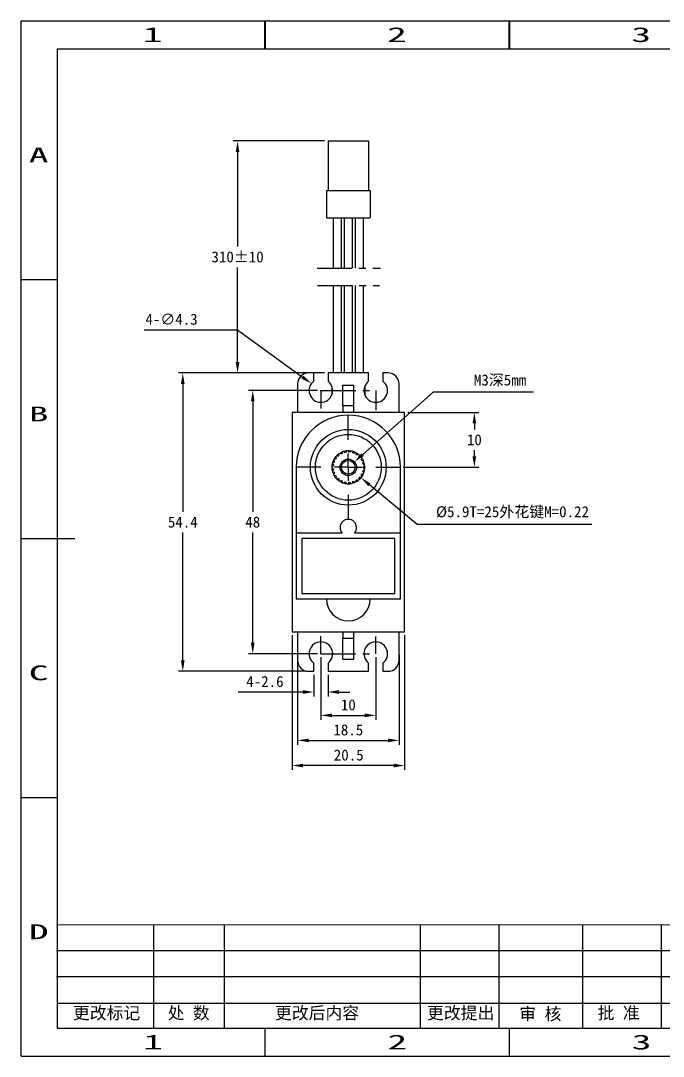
# Model space of a CAD drawing. Header units: millimetres. Extents: x 459 to 727, y 29 to 218.
# Drawn here: x 459.4 to 576.5, y 28.8 to 217.6 of the extents above; entities that cross this region are included whole.
import ezdxf
from ezdxf.enums import TextEntityAlignment as Align

# ---------------------------------------------------------------- set-up
doc = ezdxf.new("R2010")
doc.units = ezdxf.units.MM
doc.header["$PDSIZE"] = -1
doc.linetypes.add('CENTER', pattern=[10.16, 6.35, -1.27, 1.27, -1.27])
for name, color, linetype in [('中心线', 6, 'CENTER'), ('图框', 7, 'Continuous'), ('标注', 5, 'Continuous')]:
    doc.layers.add(name, color=color, linetype=linetype)
doc.styles.add('style1', font='', dxfattribs={"height": 3.5})
doc.styles.get('style1').set_extended_font_data('FangSong_GB2312')
doc.dimstyles.new('副本 Standard', dxfattribs={"dimtxt": 2, "dimasz": 2, "dimexe": 0.8, "dimexo": 0.625, "dimgap": 0.9, "dimtad": 1, "dimtih": 1, "dimtoh": 1, "dimdsep": 46, "dimtxsty": 'Standard', "dimcen": 0.09, "dimclrd": 5, "dimclre": 5, "dimadec": 3, "dimazin": 2, "dimtfac": 1, "dimtdec": 4, "dimtofl": 0, "dimtmove": 0, "dimatfit": 3, "dimfxl": 0, "dimtolj": 1, "dimtzin": 0, "dimarcsym": 0})

# ---------------------------------------------------------------- blocks, each defined once
blk = doc.blocks.new('SW_CENTERMARKSYMBOL_0')
at = {"layer": '图框', "color": 0}
for p, q in [((0, 5), (0, 9.4)), ((0, 0), (0, 2.5)), ((-5, 0), (-9.4, 0)), ((0, 0), (-2.5, 0)), ((0, 0), (0, -2.5)), ((0, 0), (2.5, 0)), ((5, 0), (9.4, 0)), ((0, -5), (0, -9.4))]:
    blk.add_line(p, q, dxfattribs=at)
blk = doc.blocks.new('*D83')
at = {"layer": 'Defpoints', "color": 0}
for p in [(511.82, 153.4), (488.9, 99), (511.82, 99)]:
    blk.add_point(p, dxfattribs=at)
at = {"layer": '标注', "color": 5, "lineweight": -2}
for p, q in [((511.19, 153.4), (488.1, 153.4)), ((488.9, 151.4), (488.9, 128.1)), ((488.9, 101), (488.9, 124.3)), ((511.19, 99), (488.1, 99))]:
    blk.add_line(p, q, dxfattribs=at)
at = {"layer": '标注', "color": 5}
for points in [[(488.56, 151.4), (489.23, 151.4), (488.9, 153.4)], [(488.56, 101), (489.23, 101), (488.9, 99)]]:
    blk.add_solid(points, dxfattribs=at)
at = {"layer": '标注', "color": 0, "insert": (488.9, 126.2), "char_height": 2, "attachment_point": 5}
blk.add_mtext('\\A1;54.4', dxfattribs=at)
blk = doc.blocks.new('*D84')
at = {"layer": 'Defpoints', "color": 0}
for p in [(514.07, 150.2), (501.65, 102.2), (514.07, 102.2)]:
    blk.add_point(p, dxfattribs=at)
at = {"layer": '标注', "color": 5, "lineweight": -2}
for p, q in [((513.44, 150.2), (500.85, 150.2)), ((501.65, 148.2), (501.65, 128.1)), ((501.65, 104.2), (501.65, 124.3)), ((513.44, 102.2), (500.85, 102.2))]:
    blk.add_line(p, q, dxfattribs=at)
at = {"layer": '标注', "color": 5}
for points in [[(501.31, 148.2), (501.98, 148.2), (501.65, 150.2)], [(501.31, 104.2), (501.98, 104.2), (501.65, 102.2)]]:
    blk.add_solid(points, dxfattribs=at)
at = {"layer": '标注', "color": 0, "insert": (501.65, 126.2), "char_height": 2, "attachment_point": 5}
blk.add_mtext('\\A1;48', dxfattribs=at)
blk = doc.blocks.new('*D85')
at = {"layer": 'Defpoints', "color": 0}
for p in [(514.07, 102.2), (524.07, 102.2), (524.07, 90.96)]:
    blk.add_point(p, dxfattribs=at)
at = {"layer": '标注', "color": 5, "lineweight": -2}
for p, q in [((514.07, 101.58), (514.07, 90.16)), ((524.07, 101.58), (524.07, 90.16)), ((516.07, 90.96), (522.07, 90.96))]:
    blk.add_line(p, q, dxfattribs=at)
at = {"layer": '标注', "color": 5}
for points in [[(516.07, 91.3), (516.07, 90.63), (514.07, 90.96)], [(522.07, 91.3), (522.07, 90.63), (524.07, 90.96)]]:
    blk.add_solid(points, dxfattribs=at)
at = {"layer": '标注', "color": 0, "insert": (519.07, 92.86), "char_height": 2, "attachment_point": 5}
blk.add_mtext('\\A1;10', dxfattribs=at)
blk = doc.blocks.new('*D86')
at = {"layer": 'Defpoints', "color": 0}
for p in [(509.82, 102.64), (528.32, 102.64), (528.32, 86.4)]:
    blk.add_point(p, dxfattribs=at)
at = {"layer": '标注', "color": 5, "lineweight": -2}
for p, q in [((509.82, 102.02), (509.82, 85.6)), ((528.32, 102.02), (528.32, 85.6)), ((511.82, 86.4), (526.32, 86.4))]:
    blk.add_line(p, q, dxfattribs=at)
at = {"layer": '标注', "color": 5}
for points in [[(511.82, 86.73), (511.82, 86.06), (509.82, 86.4)], [(526.32, 86.73), (526.32, 86.06), (528.32, 86.4)]]:
    blk.add_solid(points, dxfattribs=at)
at = {"layer": '标注', "color": 0, "insert": (519.07, 88.3), "char_height": 2, "attachment_point": 5}
blk.add_mtext('\\A1;18.5', dxfattribs=at)
blk = doc.blocks.new('*D87')
at = {"layer": 'Defpoints', "color": 0}
for p in [(508.82, 106.2), (529.32, 106.2), (508.82, 81.81)]:
    blk.add_point(p, dxfattribs=at)
at = {"layer": '标注', "color": 5, "lineweight": -2}
for p, q in [((508.82, 105.58), (508.82, 81.01)), ((529.32, 105.58), (529.32, 81.01)), ((527.32, 81.81), (510.82, 81.81))]:
    blk.add_line(p, q, dxfattribs=at)
at = {"layer": '标注', "color": 5}
for points in [[(510.82, 82.14), (510.82, 81.47), (508.82, 81.81)], [(527.32, 82.14), (527.32, 81.47), (529.32, 81.81)]]:
    blk.add_solid(points, dxfattribs=at)
at = {"layer": '标注', "color": 0, "insert": (519.14, 83.71), "char_height": 2, "attachment_point": 5}
blk.add_mtext('\\A1;20.5', dxfattribs=at)
blk = doc.blocks.new('*D100')
at = {"layer": 'Defpoints', "color": 0}
for p in [(529.32, 146.2), (542.04, 146.2), (528.47, 136.2)]:
    blk.add_point(p, dxfattribs=at)
at = {"layer": '标注', "color": 5, "lineweight": -2}
for p, q in [((529.94, 146.2), (542.84, 146.2)), ((542.04, 144.2), (542.04, 143.1)), ((542.04, 138.2), (542.04, 139.3)), ((529.09, 136.2), (542.84, 136.2))]:
    blk.add_line(p, q, dxfattribs=at)
at = {"layer": '标注', "color": 5}
for points in [[(541.71, 144.2), (542.37, 144.2), (542.04, 146.2)], [(541.71, 138.2), (542.37, 138.2), (542.04, 136.2)]]:
    blk.add_solid(points, dxfattribs=at)
at = {"layer": '标注', "color": 0, "insert": (542.04, 141.2), "char_height": 2, "attachment_point": 5}
blk.add_mtext('\\A1;10', dxfattribs=at)
blk = doc.blocks.new('*D101')
at = {"layer": 'Defpoints', "color": 0}
for p in [(515.37, 195.7), (498.88, 153.4), (515.37, 153.4)]:
    blk.add_point(p, dxfattribs=at)
at = {"layer": '标注', "color": 5, "lineweight": -2}
for p, q in [((514.74, 195.7), (498.08, 195.7)), ((498.88, 193.7), (498.88, 176.45)), ((498.88, 155.4), (498.88, 172.65)), ((514.74, 153.4), (498.08, 153.4))]:
    blk.add_line(p, q, dxfattribs=at)
at = {"layer": '标注', "color": 5}
for points in [[(498.55, 193.7), (499.21, 193.7), (498.88, 195.7)], [(498.55, 155.4), (499.21, 155.4), (498.88, 153.4)]]:
    blk.add_solid(points, dxfattribs=at)
at = {"layer": '标注', "color": 0, "insert": (498.88, 174.55), "char_height": 2, "attachment_point": 5}
blk.add_mtext('\\A1;310%%P10', dxfattribs=at)
blk = doc.blocks.new('*D102')
at = {"layer": 'Defpoints', "color": 0}
for p in [(512.33, 151.47), (515.8, 148.93)]:
    blk.add_point(p, dxfattribs=at)
at = {"layer": '标注', "color": 5, "lineweight": -2}
for p, q in [((481.85, 161.28), (498.88, 161.28)), ((498.88, 161.28), (510.71, 152.65)), ((513.98, 150.2), (514.16, 150.2)), ((514.07, 150.11), (514.07, 150.29))]:
    blk.add_line(p, q, dxfattribs=at)
at = {"layer": '标注', "color": 5}
blk.add_solid([(510.91, 152.92), (510.52, 152.38), (512.33, 151.47)], dxfattribs=at)
at = {"layer": '标注', "color": 0, "insert": (486.85, 163.18), "char_height": 2, "attachment_point": 5}
blk.add_mtext('\\A1;4-∅4.3', dxfattribs=at)
blk = doc.blocks.new('*D103')
at = {"layer": 'Defpoints', "color": 0}
for p in [(512.77, 99), (515.37, 99), (512.77, 95.22)]:
    blk.add_point(p, dxfattribs=at)
at = {"layer": '标注', "color": 5, "lineweight": -2}
for p, q in [((512.77, 98.38), (512.77, 94.42)), ((515.37, 98.38), (515.37, 94.42)), ((510.77, 95.22), (498.97, 95.22)), ((517.37, 95.22), (519.37, 95.22))]:
    blk.add_line(p, q, dxfattribs=at)
at = {"layer": '标注', "color": 5}
for points in [[(510.77, 95.55), (510.77, 94.88), (512.77, 95.22)], [(517.37, 95.55), (517.37, 94.88), (515.37, 95.22)]]:
    blk.add_solid(points, dxfattribs=at)
at = {"layer": '标注', "color": 0, "insert": (503.87, 97.12), "char_height": 2, "attachment_point": 5}
blk.add_mtext('\\A1;4-2.6', dxfattribs=at)
blk = doc.blocks.new('*D104')
at = {"layer": 'Defpoints', "color": 0}
for p in [(520.19, 137.19), (517.94, 135.21)]:
    blk.add_point(p, dxfattribs=at)
at = {"layer": '标注', "color": 5, "lineweight": -2}
for p, q in [((534.53, 149.88), (521.69, 138.52)), ((552.82, 149.88), (534.53, 149.88)), ((518.98, 136.2), (519.16, 136.2)), ((519.07, 136.11), (519.07, 136.29))]:
    blk.add_line(p, q, dxfattribs=at)
at = {"layer": '标注', "color": 5}
blk.add_solid([(521.47, 138.77), (521.91, 138.27), (520.19, 137.19)], dxfattribs=at)
at = {"layer": '标注', "color": 0, "insert": (546.72, 152.01), "char_height": 2, "attachment_point": 5}
blk.add_mtext('\\A1;M3{\\fSimSun|b0|i0|c134|p2;深}5mm', dxfattribs=at)
blk = doc.blocks.new('*D105')
at = {"layer": 'Defpoints', "color": 0}
for p in [(516.76, 138.12), (521.38, 134.29)]:
    blk.add_point(p, dxfattribs=at)
at = {"layer": '标注', "color": 5, "lineweight": -2}
for p, q in [((518.98, 136.2), (519.16, 136.2)), ((519.07, 136.11), (519.07, 136.29)), ((531.63, 125.78), (522.91, 133.01)), ((563.48, 125.78), (531.63, 125.78))]:
    blk.add_line(p, q, dxfattribs=at)
blk.add_arc((519.07, 136.2), 3, 319.2442, 335.61, dxfattribs=at)
at = {"layer": '标注', "color": 5}
blk.add_solid([(523.13, 133.27), (522.7, 132.75), (521.38, 134.29)], dxfattribs=at)
at = {"layer": '标注', "color": 0, "insert": (548.99, 127.98), "char_height": 2, "attachment_point": 5}
blk.add_mtext('\\A1;%%C{\\fSimSun|b0|i0|c0|p2;5.9T=25\\fSimSun|b0|i0|c134|p2;外花键\\fSimSun|b0|i0|c0|p2;M=0.22}', dxfattribs=at)

msp = doc.modelspace()

# ---------------------------------------------------------------- linework, layer by layer
at = {"color": 5, "linetype": 'Continuous'}
for p, q in [((459.429, 28.79), (459.429, 217.635)), ((459.429, 217.635), (726.51, 217.635)), ((503.874, 212.502), (503.874, 217.635)), ((503.943, 217.635), (503.943, 212.502)), ((548.387, 212.502), (548.387, 217.635)), ((548.456, 217.635), (548.456, 212.502)), ((459.36, 212.502), (459.429, 212.502)), ((459.429, 170.424), (466.016, 170.424)), ((459.429, 123.213), (469.213, 123.213)), ((459.429, 76.001), (466.016, 76.001)), ((483.58, 52.732), (483.58, 33.923)), ((496.449, 52.732), (496.449, 33.923)), ((532.187, 52.732), (532.187, 33.923)), ((546.496, 52.732), (546.496, 33.923)), ((561.766, 52.732), (561.766, 33.923)), ((576.075, 52.732), (576.075, 33.923)), ((465.905, 48.066), (592.927, 48.066)), ((465.905, 43.352), (592.927, 43.352)), ((466.016, 38.466), (592.927, 38.466)), ((503.943, 28.79), (503.943, 33.923)), ((548.456, 28.79), (548.456, 33.923)), ((459.429, 28.79), (726.51, 28.79))]:
    msp.add_line(p, q, dxfattribs=at)
at = {"color": 7, "linetype": 'Continuous'}
for p, q in [((466.016, 212.502), (466.016, 33.923)), ((466.016, 212.502), (717.518, 212.502)), ((466.016, 33.923), (717.518, 33.923))]:
    msp.add_line(p, q, dxfattribs=at)
at = {"color": 7, "linetype": 'Continuous', "lineweight": 25}
for p, q in [((515.366, 195.701), (522.766, 195.701)), ((515.366, 195.701), (515.366, 186.701)), ((522.766, 195.701), (522.766, 186.701)), ((515.066, 186.701), (515.066, 181.701)), ((515.066, 186.701), (523.066, 186.701)), ((523.066, 186.701), (523.066, 181.701)), ((515.066, 181.701), (523.066, 181.701)), ((516.316, 181.701), (516.316, 172.514)), ((517.816, 172.514), (517.816, 181.701)), ((518.316, 181.701), (518.316, 172.514)), ((519.816, 172.514), (519.816, 181.701)), ((520.316, 181.701), (520.316, 172.514)), ((521.816, 172.514), (521.816, 181.701)), ((516.316, 169.334), (516.316, 153.401)), ((517.816, 153.401), (517.816, 169.334)), ((518.316, 169.334), (518.316, 153.401)), ((519.816, 153.401), (519.816, 169.334)), ((520.316, 169.334), (520.316, 153.401)), ((521.816, 153.401), (521.816, 169.334)), ((512.766, 153.401), (511.816, 153.401)), ((512.766, 151.913), (512.766, 153.401)), ((515.366, 153.401), (515.366, 151.913)), ((522.766, 153.401), (515.366, 153.401)), ((522.766, 151.913), (522.766, 153.401)), ((525.366, 153.401), (525.366, 151.913)), ((526.316, 153.401), (525.366, 153.401)), ((509.816, 151.401), (509.816, 146.201)), ((518.066, 147.394), (518.066, 151.201)), ((518.066, 151.201), (520.066, 151.201)), ((520.066, 147.394), (520.066, 151.201)), ((528.316, 146.201), (528.316, 151.401)), ((516.066, 150.99), (516.066, 149.412)), ((522.066, 150.99), (522.066, 149.412)), ((520.066, 147.394), (518.066, 147.394)), ((518.066, 147.394), (518.066, 146.201)), ((520.066, 146.201), (520.066, 147.394)), ((508.816, 146.201), (508.816, 106.201)), ((529.316, 146.201), (508.816, 146.201)), ((529.316, 106.201), (529.316, 146.201)), ((516.905, 137.901), (516.799, 138.166)), ((516.963, 138.34), (517.233, 138.251)), ((517.395, 138.385), (517.359, 138.668)), ((517.561, 138.796), (517.801, 138.643)), ((517.991, 138.732), (518.026, 139.015)), ((518.254, 139.089), (518.448, 138.881)), ((518.654, 138.92), (518.758, 139.185)), ((518.998, 139.2), (519.134, 138.95)), ((519.344, 138.937), (519.51, 139.168)), ((519.746, 139.123), (519.815, 138.847)), ((520.015, 138.782), (520.234, 138.964)), ((520.451, 138.862), (520.45, 138.578)), ((520.627, 138.465), (520.884, 138.587)), ((521.069, 138.434), (520.997, 138.159)), ((521.141, 138.005), (521.421, 138.06)), ((521.562, 137.866), (521.423, 137.617)), ((509.566, 136.201), (509.566, 124.201)), ((516.068, 136.321), (516.327, 136.441)), ((516.327, 135.961), (516.068, 136.081)), ((516.353, 136.65), (516.133, 136.83)), ((516.192, 137.063), (516.472, 137.115)), ((516.55, 137.31), (516.381, 137.54)), ((516.497, 137.75), (516.781, 137.731)), ((521.525, 137.433), (521.809, 137.416)), ((521.897, 137.193), (521.702, 136.986)), ((521.754, 136.782), (522.025, 136.696)), ((522.055, 136.458), (521.814, 136.306)), ((521.814, 136.096), (522.055, 135.944)), ((528.566, 124.201), (528.566, 136.201)), ((516.133, 135.572), (516.353, 135.752)), ((516.472, 135.287), (516.192, 135.339)), ((516.381, 134.862), (516.55, 135.092)), ((516.781, 134.671), (516.497, 134.652)), ((516.799, 134.236), (516.905, 134.501)), ((517.233, 134.151), (516.963, 134.062)), ((520.997, 134.243), (521.069, 133.968)), ((521.421, 134.342), (521.141, 134.397)), ((521.423, 134.785), (521.562, 134.536)), ((521.809, 134.986), (521.525, 134.969)), ((521.702, 135.416), (521.897, 135.209)), ((522.025, 135.706), (521.754, 135.62)), ((517.359, 133.734), (517.395, 134.017)), ((517.801, 133.759), (517.561, 133.606)), ((518.026, 133.387), (517.991, 133.67)), ((518.448, 133.521), (518.254, 133.313)), ((518.758, 133.217), (518.654, 133.482)), ((519.134, 133.452), (518.998, 133.202)), ((519.51, 133.234), (519.344, 133.465)), ((519.815, 133.555), (519.746, 133.279)), ((520.234, 133.438), (520.015, 133.62)), ((520.45, 133.824), (520.451, 133.54)), ((520.884, 133.815), (520.627, 133.937)), ((509.566, 124.201), (509.566, 112.201)), ((517.948, 124.201), (509.566, 124.201)), ((527.566, 123.201), (510.566, 123.201)), ((510.566, 123.201), (510.566, 113.201)), ((528.566, 124.201), (520.184, 124.201)), ((527.566, 113.201), (527.566, 123.201)), ((528.566, 112.201), (528.566, 124.201)), ((509.566, 112.201), (528.566, 112.201)), ((510.566, 113.201), (527.566, 113.201)), ((508.816, 106.201), (529.316, 106.201)), ((509.816, 106.201), (509.816, 101.001)), ((518.066, 106.201), (518.066, 105.008)), ((520.066, 105.008), (520.066, 106.201)), ((528.316, 101.001), (528.316, 106.201)), ((518.066, 105.008), (520.066, 105.008)), ((518.066, 101.201), (518.066, 105.008)), ((520.066, 101.201), (520.066, 105.008)), ((512.766, 99.001), (512.766, 100.489)), ((515.366, 100.489), (515.366, 99.001)), ((518.066, 101.201), (520.066, 101.201)), ((522.766, 99.001), (522.766, 100.489)), ((525.366, 100.489), (525.366, 99.001)), ((511.816, 99.001), (512.766, 99.001)), ((515.366, 99.001), (522.766, 99.001)), ((525.366, 99.001), (526.316, 99.001))]:
    msp.add_line(p, q, dxfattribs=at)
for p, q in [((466.016, 83.569), (466.016, 33.923)), ((466.016, 33.923), (533.854, 33.923)), ((533.854, 33.923), (592.577, 33.923))]:
    msp.add_line(p, q)
for radius in [6.9, 6, 1.5, 1.25]:
    msp.add_circle((519.066, 136.201), radius, dxfattribs=at)
for centre, radius, start, end in [((511.816, 151.401), 2, 90, 180), ((526.316, 151.401), 2, 0, 90), ((514.066, 150.201), 2.15, 127.20374, 52.79626), ((524.066, 150.201), 2.15, 127.20374, 52.79626), ((519.066, 136.201), 9.5, 0, 180), ((519.066, 136.201), 3, 139.09244, 148.90756), ((519.066, 136.201), 2.75, 141.80673, 146.19327), ((519.066, 136.201), 3, 134.50756, 139.09244), ((519.066, 136.201), 3, 124.69244, 134.50756), ((519.066, 136.201), 2.75, 127.40673, 131.79327), ((519.066, 136.201), 3, 120.10756, 124.69244), ((519.066, 136.201), 3, 110.29244, 120.10756), ((519.066, 136.201), 2.75, 113.00673, 117.39327), ((519.066, 136.201), 3, 105.70756, 110.29244), ((519.066, 136.201), 3, 95.89244, 105.70756), ((519.066, 136.201), 2.75, 98.60673, 102.99327), ((519.066, 136.201), 3, 91.30756, 95.89244), ((519.066, 136.201), 3, 81.49244, 91.30756), ((519.066, 136.201), 2.75, 84.20673, 88.59327), ((519.066, 136.201), 3, 76.90756, 81.49244), ((519.066, 136.201), 3, 67.09244, 76.90756), ((519.066, 136.201), 2.75, 69.80673, 74.19327), ((519.066, 136.201), 3, 62.50756, 67.09244), ((519.066, 136.201), 2.75, 55.40673, 59.79327), ((519.066, 136.201), 3, 52.69244, 62.50756), ((519.066, 136.201), 3, 48.10756, 52.69244), ((519.066, 136.201), 2.75, 41.00673, 45.39327), ((519.066, 136.201), 3, 38.29244, 48.10756), ((519.066, 136.201), 3, 33.70756, 38.29244), ((519.066, 136.201), 3, 23.89244, 33.70756), ((519.066, 136.201), 3, 177.70756, 182.29244), ((519.066, 136.201), 3, 167.89244, 177.70756), ((519.066, 136.201), 3, 182.29244, 192.10756), ((519.066, 136.201), 3, 163.30756, 167.89244), ((519.066, 136.201), 3, 153.49244, 163.30756), ((519.066, 136.201), 2.75, 170.60673, 174.99327), ((519.066, 136.201), 3, 148.90756, 153.49244), ((519.066, 136.201), 2.75, 156.20673, 160.59327), ((519.066, 136.201), 2.75, 26.60673, 30.99327), ((519.066, 136.201), 2.75, 12.20673, 16.59327), ((519.066, 136.201), 3, 19.30756, 23.89244), ((519.066, 136.201), 2.75, 357.80673, 2.19327), ((519.066, 136.201), 3, 9.49244, 19.30756), ((519.066, 136.201), 3, 4.90756, 9.49244), ((519.066, 136.201), 3, 355.09244, 4.90756), ((519.066, 136.201), 3, 192.10756, 196.69244), ((519.066, 136.201), 3, 196.69244, 206.50756), ((519.066, 136.201), 2.75, 185.00673, 189.39327), ((519.066, 136.201), 3, 206.50756, 211.09244), ((519.066, 136.201), 2.75, 199.40673, 203.79327), ((519.066, 136.201), 3, 211.09244, 220.90756), ((519.066, 136.201), 2.75, 213.80673, 218.19327), ((519.066, 136.201), 3, 220.90756, 225.49244), ((519.066, 136.201), 2.75, 228.20673, 232.59327), ((519.066, 136.201), 2.75, 314.60673, 318.99327), ((519.066, 136.201), 3, 311.89244, 321.70756), ((519.066, 136.201), 3, 321.70756, 326.29244), ((519.066, 136.201), 2.75, 329.00673, 333.39327), ((519.066, 136.201), 3, 326.29244, 336.10756), ((519.066, 136.201), 2.75, 343.40673, 347.79327), ((519.066, 136.201), 3, 336.10756, 340.69244), ((519.066, 136.201), 3, 340.69244, 350.50756), ((519.066, 136.201), 3, 350.50756, 355.09244), ((519.066, 136.201), 3, 225.49244, 235.30756), ((519.066, 136.201), 3, 235.30756, 239.89244), ((519.066, 136.201), 3, 239.89244, 249.70756), ((519.066, 136.201), 2.75, 242.60673, 246.99327), ((519.066, 136.201), 3, 249.70756, 254.29244), ((519.066, 136.201), 3, 254.29244, 264.10756), ((519.066, 136.201), 2.75, 257.00673, 261.39327), ((519.066, 136.201), 3, 264.10756, 268.69244), ((519.066, 136.201), 3, 268.69244, 278.50756), ((519.066, 136.201), 2.75, 271.40673, 275.79327), ((519.066, 136.201), 3, 278.50756, 283.09244), ((519.066, 136.201), 3, 283.09244, 292.90756), ((519.066, 136.201), 2.75, 285.80673, 290.19327), ((519.066, 136.201), 3, 292.90756, 297.49244), ((519.066, 136.201), 2.75, 300.20673, 304.59327), ((519.066, 136.201), 3, 297.49244, 307.30756), ((519.066, 136.201), 3, 307.30756, 311.89244), ((519.066, 125.201), 1.5, 318.18969, 221.81031), ((519.066, 112.201), 4, 180, 0), ((514.066, 102.201), 2.15, 307.20374, 232.79626), ((524.066, 102.201), 2.15, 307.20374, 232.79626), ((511.816, 101.001), 2, 180, 270), ((526.316, 101.001), 2, 270, 0)]:
    msp.add_arc(centre, radius, start, end, dxfattribs=at)
at = {"layer": '中心线'}
for p, q in [((513.373, 172.514), (524.959, 172.514)), ((513.421, 169.334), (524.759, 169.334)), ((514.066, 150.201), (524.066, 150.201)), ((514.066, 150.201), (514.066, 146.917)), ((524.066, 150.201), (524.066, 146.59)), ((514.066, 102.201), (514.066, 105.428)), ((524.066, 102.201), (524.066, 105.328)), ((514.066, 102.201), (524.066, 102.201))]:
    msp.add_line(p, q, dxfattribs=at)
at = {"layer": '标注', "color": 0, "lineweight": 13}
msp.add_line((465.905, 52.732), (592.927, 52.732), dxfattribs=at)

# ---------------------------------------------------------------- block references
at = {"layer": '中心线', "rotation": 90}
msp.add_blockref('SW_CENTERMARKSYMBOL_0', (519.066, 136.201), dxfattribs=at)

# ---------------------------------------------------------------- texts
at = {"color": 5, "linetype": 'Continuous'}
for s, width, p, p2 in [('1', 3.99672, (481.617, 213.743), (485.214, 213.743)), ('2', 1.99836, (526.131, 213.743), (529.728, 213.743)), ('3', 1.99836, (570.644, 213.743), (574.241, 213.743)), ('A', 1.99836, (460.832, 191.781), (464.429, 191.781)), ('B', 1.99836, (460.832, 144.57), (464.429, 144.57)), ('C', 1.99836, (460.832, 97.359), (464.429, 97.359)), ('D', 1.99836, (460.832, 50.148), (464.429, 50.148)), ('1', 3.99672, (481.686, 30.031), (485.283, 30.031)), ('2', 1.99836, (526.2, 30.031), (529.797, 30.031)), ('3', 1.99836, (570.713, 30.031), (574.31, 30.031))]:
    msp.add_text(s, height=2.7, dxfattribs=dict(at, width=width)).set_placement(p, p2, align=Align.FIT)
at = {"color": 0, "lineweight": 13, "char_height": 2.25, "attachment_point": 1, "style": 'style1'}
for s, insert, width in [('更改标记', (468.873, 37.817), 20.25287), ('处 数', (486.136, 37.817), 20.25287), ('更改后内容', (505.702, 37.817), 21.11112), ('更改提出', (533.402, 37.817), 18.53636), ('审 核', (550.238, 37.645), 14.41674), ('批 准', (564.493, 37.817), 14.41674)]:
    msp.add_mtext(s, dxfattribs=dict(at, insert=insert, width=width))

# ---------------------------------------------------------------- dimensions: what is measured, and where the dimension line sits
at = {"layer": '标注', "color": 0}
dim = msp.add_linear_dim(base=(498.879, 153.401), p1=(515.366, 195.701), p2=(515.366, 153.401), angle=90, text='310%%P10', dimstyle='副本 Standard', dxfattribs=at)
dim.commit()
dim.dimension.update_dxf_attribs({"geometry": '*D101', "text_midpoint": (498.879, 174.551)})
for p1, p2, text, picture, middle in [((515.803, 148.934), (512.329, 151.468), '4-<>', '*D102', (486.855, 161.278)), ((517.943, 135.207), (520.189, 137.195), 'M3{\\fSimSun|b0|i0|c134|p2;深}5mm', '*D104', (546.721, 149.88)), ((516.757, 138.116), (521.375, 134.286), '%%C{\\fSimSun|b0|i0|c0|p2;5.9T=25\\fSimSun|b0|i0|c134|p2;外花键\\fSimSun|b0|i0|c0|p2;M=0.22}', '*D105', (548.987, 125.782))]:
    dim = msp.add_diameter_dim_2p(p1=p1, p2=p2, text=text, dimstyle='副本 Standard', dxfattribs=at)
    dim.commit()
    dim.dimension.update_dxf_attribs({"geometry": picture, "text_midpoint": middle, "dimtype": 163})
for base, p1, p2, picture, middle in [((488.897, 99.001), (511.816, 153.401), (511.816, 99.001), '*D83', (488.897, 126.201)), ((501.646, 102.201), (514.066, 150.201), (514.066, 102.201), '*D84', (501.646, 126.201)), ((542.04, 146.201), (528.466, 136.201), (529.316, 146.201), '*D100', (542.04, 141.201))]:
    dim = msp.add_linear_dim(base=base, p1=p1, p2=p2, angle=90, dimstyle='副本 Standard', dxfattribs=at)
    dim.commit()
    dim.dimension.update_dxf_attribs({"geometry": picture, "text_midpoint": middle})
for base, p1, p2, picture, middle in [((508.816, 81.807), (529.316, 106.201), (508.816, 106.201), '*D87', (519.145, 81.807)), ((528.316, 86.396), (509.816, 102.642), (528.316, 102.642), '*D86', (519.066, 86.396)), ((524.066, 90.962), (514.066, 102.201), (524.066, 102.201), '*D85', (519.066, 90.962))]:
    dim = msp.add_linear_dim(base=base, p1=p1, p2=p2, dimstyle='副本 Standard', dxfattribs=at)
    dim.commit()
    dim.dimension.update_dxf_attribs({"geometry": picture, "text_midpoint": middle, "dimtype": 160})
dim = msp.add_linear_dim(base=(512.766, 95.218), p1=(515.366, 99.001), p2=(512.766, 99.001), text='4-<>', dimstyle='副本 Standard', dxfattribs=at)
dim.commit()
dim.dimension.update_dxf_attribs({"geometry": '*D103', "text_midpoint": (503.866, 97.118)})

doc.saveas('drawing.dxf')
